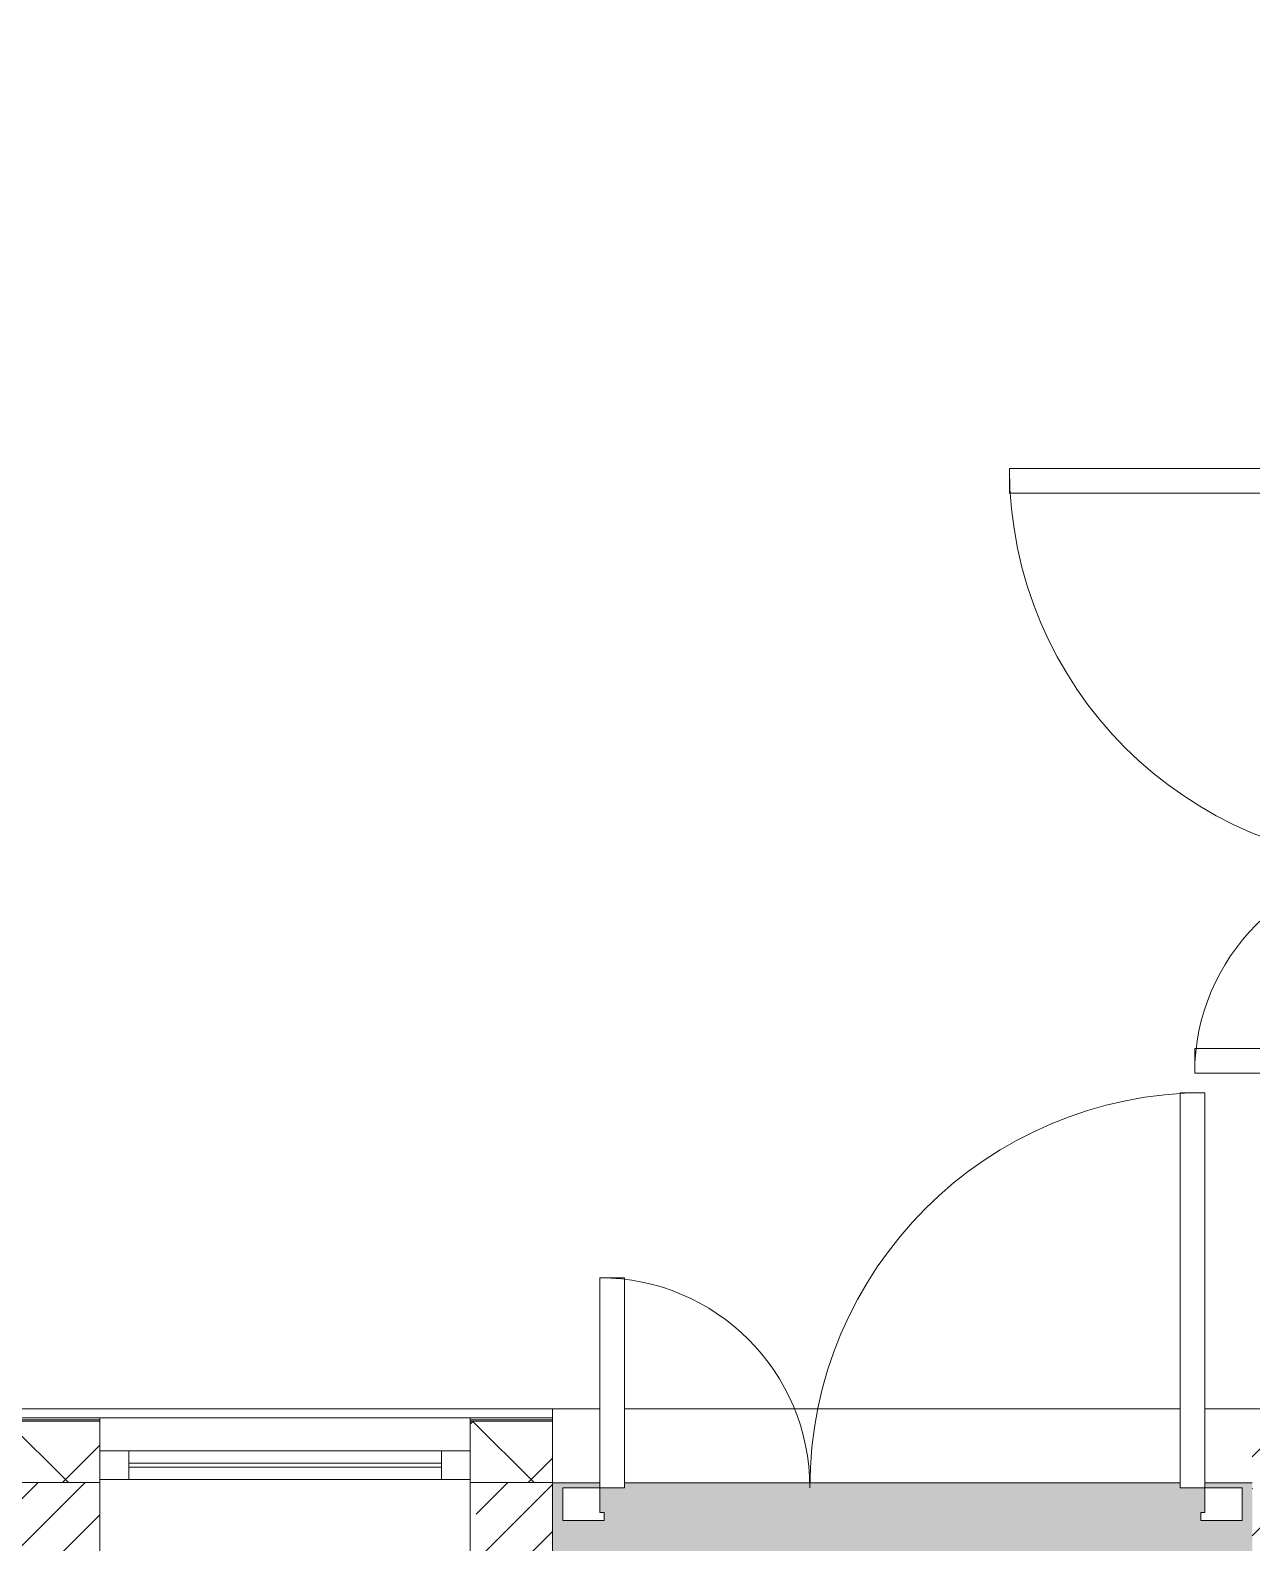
# Model space of a CAD drawing. Header units: millimetres. Extents: x -213911 to 415037, y -3642 to 107391.
# Drawn here: x 38806 to 41773, y 102660 to 106336 of the extents above; entities that cross this region are included whole.
import ezdxf

# ---------------------------------------------------------------- set-up
doc = ezdxf.new("R2010")
doc.units = ezdxf.units.MM
for name, color, linetype, lineweight, true_color in [('A-DOOR-1', 7, 'Continuous', 5, 0xc0c0c0), ('A-DOOR-FRAM-1', 7, 'Continuous', 5, 0xc0c0c0), ('A-WALL-1', 9, 'Continuous', 5, 0x808080), ('A-WALL-FNSH-1', 9, 'Continuous', 5, 0x808080)]:
    doc.layers.add(name, color=color, linetype=linetype, lineweight=lineweight, true_color=true_color)
for name, color, linetype, lineweight in [('A-DOOR-2', 7, 'Continuous', 5), ('A-DOOR-FRAM-2', 7, 'Continuous', 5), ('A-GLAZ', 7, 'Continuous', 9), ('A-GLAZ-1', 7, 'Continuous', 5), ('A-WALL', 7, 'Continuous', 5), ('I-WALL', 7, 'Continuous', 5)]:
    doc.layers.add(name, color=color, linetype=linetype, lineweight=lineweight)
doc.layers.add('A-FLOR-1', color=7, linetype='Continuous', lineweight=9, true_color=0xeef6ff, transparency=0.5)

# ---------------------------------------------------------------- blocks, each defined once
blk = doc.blocks.new('110_Дверь_СКБ_2Ст_Наружная - ДН-1_л__ Двухстворчатая 1350 х3200 _ЛК_ в свету с верхним остеклением 2-22448815-Объем проектирования 1 этажа')
at = {"layer": 'A-DOOR-1'}
for p, q in [((754.5, 869), (694.5, 869)), ((694.5, 869), (694.5, -91)), ((754.5, -91), (754.5, 869)), ((-715.5, 419), (-715.5, -91)), ((-655.5, 419), (-715.5, 419)), ((-655.5, -91), (-655.5, 419)), ((-715.5, -91), (-655.5, -91)), ((694.5, -91), (754.5, -91))]:
    blk.add_line(p, q, dxfattribs=at)
for centre, radius, start, end in [((754.5, -91), 960, 90, 180), ((-715.5, -91), 510, 0, 90)]:
    blk.add_arc(centre, radius, start, end, dxfattribs=at)
at = {"layer": 'A-DOOR-FRAM-1'}
for p, q in [((-715.5, -91), (-805.5, -91)), ((-805.5, -91), (-805.5, -171)), ((-715.5, -151), (-715.5, -91)), ((754.5, -91), (754.5, -151)), ((844.5, -91), (754.5, -91)), ((844.5, -171), (844.5, -91)), ((-805.5, -171), (-705.5, -171)), ((-705.5, -151), (-715.5, -151)), ((-705.5, -171), (-705.5, -151)), ((754.5, -151), (744.5, -151)), ((744.5, -151), (744.5, -171)), ((744.5, -171), (844.5, -171))]:
    blk.add_line(p, q, dxfattribs=at)
blk = doc.blocks.new('120_Окно_СКБ_1Ст - 120_Окно_СКБ_1Ст 900х2500_h_ глухое-23537403-Объем проектирования 1 этажа')
at = {"layer": 'A-GLAZ'}
for p, q in [((-450, -67), (-450, 3)), ((-450, 3), (-380, 3)), ((-380, 3), (-380, -67)), ((380, -67), (380, 3)), ((380, 3), (450, 3)), ((450, 3), (450, -67)), ((-380, -67), (-450, -67)), ((450, -67), (380, -67))]:
    blk.add_line(p, q, dxfattribs=at)
at = {"layer": 'A-GLAZ-1'}
for p, q in [((450, 3), (-450, 3)), ((380, -27), (-380, -27)), ((-450, -67), (450, -67)), ((380, -37), (-380, -37))]:
    blk.add_line(p, q, dxfattribs=at)
blk = doc.blocks.new('110_Дверь_СКБ_2Ст_Наружная - ДН-1_л__ Двухстворчатая 1350 х3200 _ЛК_ в свету с верхним остеклением EI30-23529464-Объем проектирования 1 этажа')
at = {"layer": 'A-DOOR-2'}
h = blk.add_hatch(dxfattribs=at)
h.set_pattern_fill('FP_168', color=256, style=0, pattern_type=2)
h.set_pattern_definition([(135, (1451.41, 189.685), (-14.14214, -14.14214), []), (225, (1451.41, 189.685), (14.14214, -14.14214), [])])
h.paths.add_polyline_path([(844.5, -125), (869.5, -125), (869.5, -45), (844.5, -45), (844.5, -105)])
at = {"layer": 'A-DOOR-FRAM-2'}
h = blk.add_hatch(dxfattribs=at)
h.set_pattern_fill('FP_169', color=256, style=0, pattern_type=2)
h.set_pattern_definition([(45, (-671.384, 189.685), (-14.1421, 14.1421), []), (135, (-671.384, 189.685), (-14.1421, -14.1421), [])])
h.paths.add_polyline_path([(-830.5, -45), (-830.5, -125), (-805.5, -125), (-805.5, -45)])
at = {"layer": 'A-DOOR-1'}
for p, q in [((754.5, 915), (694.5, 915)), ((694.5, 915), (694.5, -45)), ((754.5, -45), (754.5, 915)), ((-715.5, 465), (-715.5, -45)), ((-655.5, 465), (-715.5, 465)), ((-655.5, -45), (-655.5, 465)), ((-715.5, -45), (-655.5, -45)), ((694.5, -45), (754.5, -45))]:
    blk.add_line(p, q, dxfattribs=at)
for centre, radius, start, end in [((754.5, -45), 960, 90, 180), ((-715.5, -45), 510, 0, 90)]:
    blk.add_arc(centre, radius, start, end, dxfattribs=at)
at = {"layer": 'A-DOOR-FRAM-1'}
for p, q in [((-805.5, -45), (-830.5, -45)), ((-830.5, -45), (-830.5, -125)), ((-715.5, -45), (-805.5, -45)), ((-805.5, -45), (-805.5, -125)), ((-805.5, -125), (-805.5, -45)), ((-715.5, -105), (-715.5, -45)), ((754.5, -45), (754.5, -105)), ((844.5, -45), (754.5, -45)), ((844.5, -125), (844.5, -45)), ((869.5, -45), (844.5, -45)), ((844.5, -45), (844.5, -125)), ((869.5, -125), (869.5, -45)), ((-705.5, -105), (-715.5, -105)), ((-705.5, -125), (-705.5, -105)), ((754.5, -105), (744.5, -105)), ((744.5, -105), (744.5, -125)), ((-830.5, -125), (-805.5, -125)), ((-805.5, -125), (-705.5, -125)), ((744.5, -125), (844.5, -125)), ((844.5, -125), (869.5, -125))]:
    blk.add_line(p, q, dxfattribs=at)
blk = doc.blocks.new('1floor')
at = {"layer": 'A-FLOR-1'}
h = blk.add_hatch(color=256, dxfattribs=at)
h.paths.add_polyline_path([(38540, -100), (38540, 120), (38490, 120), (38490, -100)])
h.paths.add_polyline_path([(75480, 4050), (75700, 4050), (75700, 4060), (75480, 4060)])
h.paths.add_polyline_path([(4031.1, 15925.1), (4060, 15925.1), (4060, 15975.1), (4031.1, 15975.1), (4031.1, 15935.1)])
h.paths.add_polyline_path([(40125, 23607.7), (40125, 23547.7), (40135, 23547.7), (40135, 23527.7), (40035, 23527.7), (40035, 23607.7)])
h.paths.add_polyline_path([(40035, 23400), (41710, 23400), (41710, 23619.7), (41595, 23619.7), (41595, 23607.7), (41535, 23607.7), (41535, 23619.7), (40185, 23619.7), (40185, 23607.7), (40125, 23607.7), (40125, 23619.7), (40010, 23619.7), (40010, 23400)])
h.paths.add_polyline_path([(38490, 23400), (38540, 23400), (38540, 23619.7), (38490, 23619.7), (38490, 23420.3)])
h.paths.add_polyline_path([(41595, 23527.7), (41585, 23527.7), (41585, 23547.7), (41595, 23547.7), (41595, 23607.7), (41685, 23607.7), (41685, 23527.7)])
h.paths.add_polyline_path([(4031.1, 26375.1), (4060, 26375.1), (4061.1, 27100), (4110, 27100.1), (4110, 27150), (4061.1, 27150), (4060, 27100.1), (4031.1, 27100), (4031.1, 26479)])
h.paths.add_polyline_path([(13710, 27100), (13710, 27150), (13460.3, 27150), (13460.3, 27100), (13690, 27100)])
h.paths.add_polyline_path([(10085, 27100), (10885, 27100), (10885, 27150), (10085, 27150)])
h.paths.add_polyline_path([(12635.3, 27100), (13410.3, 27100), (13410.3, 27150), (12635.3, 27150), (12635.3, 27116.5)])
h.paths.add_polyline_path([(12055.6, 27100), (12585.3, 27100), (12585.3, 27150), (11785.3, 27150), (11785.3, 27100)])
h.paths.add_polyline_path([(10935, 27100), (11285, 27100), (11285, 27150), (10935, 27150), (10935, 27142.5)])
h.paths.add_polyline_path([(9110, 27100), (9185, 27100), (9185, 27150), (8385, 27150), (8385, 27100), (9090, 27100)])
h.paths.add_polyline_path([(4160, 27100), (4935, 27100), (4935, 27150), (4160, 27150), (4160, 27111)])
at = {"layer": 'A-WALL'}
h = blk.add_hatch(dxfattribs=at)
h.set_pattern_fill('FP_24', color=256, style=0, pattern_type=2)
h.set_pattern_definition([(45, (0, 0), (-141.42136, 141.42136), []), (135, (0, 0), (-141.42136, -141.42136), [])])
h.paths.add_polyline_path([(41910, 23620), (41930, 23620), (41930, 23769.7), (41710, 23769.7), (41710, 23620), (41760, 23620)])
h.paths.add_polyline_path([(38542.3, 23620), (38910, 23620), (38910, 23769.7), (38490, 23769.7), (38490.3, 23620), (38540, 23620)])
h.paths.add_polyline_path([(39810, 23620), (40010, 23620), (40010, 23769.7), (39810, 23769.7), (39810, 23627.7)])
at = {"layer": 'I-WALL'}
h = blk.add_hatch(dxfattribs=at)
h.set_pattern_fill('FP_1', color=256, style=0, pattern_type=2)
h.set_pattern_definition([(45, (0, 0), (-114.04925, 114.04925), []), (45, (114.05, 0), (-114.04925, 114.04925), [201.612, -40.322, 6.706, -33.617])])
h.paths.add_polyline_path([(42140, 23400), (42160, 23400), (42159.8, 23620), (41710, 23620), (41710, 23400), (42098.7, 23400)])
h.paths.add_polyline_path([(40010, 23400), (40010, 23620), (39810, 23619.7), (39810, 23400)])
h.paths.add_polyline_path([(38760, 23400), (38910, 23400), (38910, 23620), (38540, 23619.7), (38540, 23420.3), (38760, 23420.3)])
at = {"layer": 'A-WALL'}
for p, q in [((33859.9, 23799.7), (40125, 23799.7)), ((40010, 23777.7), (40010, 23799.7)), ((40185, 23799.7), (41535, 23799.7)), ((41595, 23799.7), (41910, 23799.7)), ((38910, 23772.7), (37640, 23772.7)), ((38910, 23769.7), (37640, 23769.7)), ((38910, 23777.7), (39810, 23777.7)), ((40010, 23772.7), (39810, 23772.7)), ((40010, 23769.7), (39810, 23769.7)), ((38540, 23620), (38910, 23620)), ((39810, 23620), (40010, 23620)), ((40125, 23619.7), (40010, 23619.7)), ((41535, 23619.7), (40185, 23619.7)), ((41710, 23619.7), (41595, 23619.7))]:
    blk.add_line(p, q, dxfattribs=at)
at = {"layer": 'A-WALL-1'}
for p, q in [((38910, 23380), (38910, 23769.7)), ((39810, 23769.7), (39810, 23380)), ((40010, 23380), (40010, 23769.7))]:
    blk.add_line(p, q, dxfattribs=at)
at = {"layer": 'A-WALL-FNSH-1'}
for p, q in [((38910, 23777.7), (37640, 23777.7)), ((38910, 23769.7), (38910, 23777.7)), ((40010, 23777.7), (39810, 23777.7)), ((39810, 23777.7), (39810, 23769.7)), ((40010, 23769.7), (40010, 23777.7))]:
    blk.add_line(p, q, dxfattribs=at)
at = {"layer": 'A-DOOR-1', "rotation": 89.9999999999999}
blk.add_blockref('110_Дверь_СКБ_2Ст_Наружная - ДН-1_л__ Двухстворчатая 1350 х3200 _ЛК_ в свету с верхним остеклением EI30-23529464-Объем проектирования 1 этажа', (42035, 25330.5), dxfattribs=at)
at = {"layer": 'A-DOOR-1'}
blk.add_blockref('110_Дверь_СКБ_2Ст_Наружная - ДН-1_л__ Двухстворчатая 1350 х3200 _ЛК_ в свету с верхним остеклением 2-22448815-Объем проектирования 1 этажа', (40840.5, 23698.7), dxfattribs=at)
at = {"layer": 'A-GLAZ', "color": 3}
blk.add_blockref('120_Окно_СКБ_1Ст - 120_Окно_СКБ_1Ст 900х2500_h_ глухое-23537403-Объем проектирования 1 этажа', (39360, 23694.7), dxfattribs=at)

msp = doc.modelspace()

# ---------------------------------------------------------------- block references
msp.add_blockref('1floor', (64.7, 79186.1))

doc.saveas('drawing.dxf')
